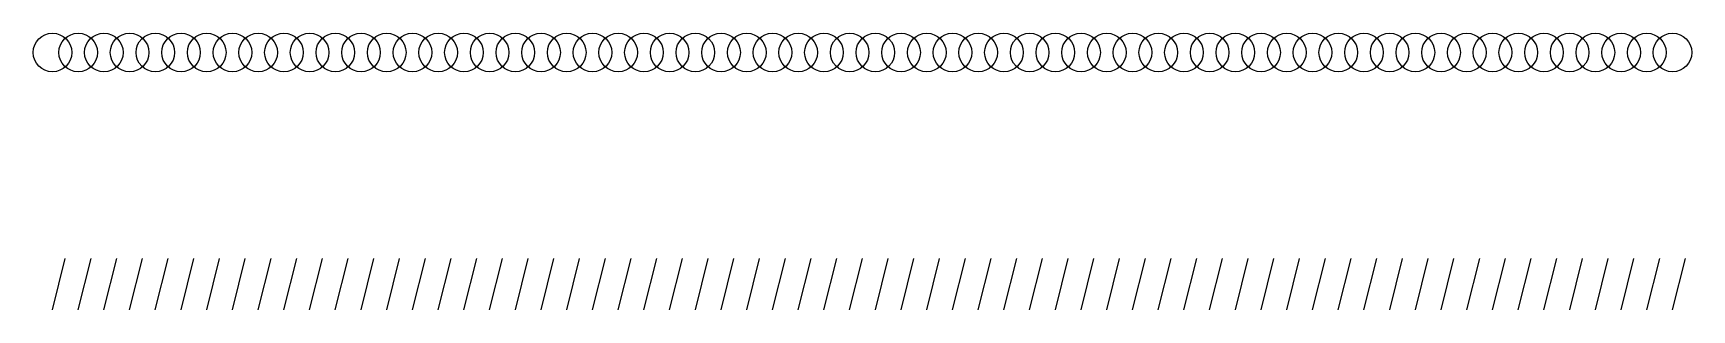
# Model space of a CAD drawing. Extents: x -0.4 to 31.9, y 0 to 5.4.
import ezdxf

# ---------------------------------------------------------------- set-up
doc = ezdxf.new("R2010")
doc.units = 0
doc.layers.add('VIPRS_G13', color=7, linetype='Continuous')

msp = doc.modelspace()

# ---------------------------------------------------------------- linework, layer by layer
at = {"layer": 'VIPRS_G13'}
for p, q in [((0, 0), (0.25, 1)), ((0.5, 0), (0.75, 1)), ((1, 0), (1.25, 1)), ((1.5, 0), (1.75, 1)), ((2, 0), (2.25, 1)), ((2.5, 0), (2.75, 1)), ((3, 0), (3.25, 1)), ((3.5, 0), (3.75, 1)), ((4, 0), (4.25, 1)), ((4.5, 0), (4.75, 1)), ((5, 0), (5.25, 1)), ((5.5, 0), (5.75, 1)), ((6, 0), (6.25, 1)), ((6.5, 0), (6.75, 1)), ((7, 0), (7.25, 1)), ((7.5, 0), (7.75, 1)), ((8, 0), (8.25, 1)), ((8.5, 0), (8.75, 1)), ((9, 0), (9.25, 1)), ((9.5, 0), (9.75, 1)), ((10, 0), (10.25, 1)), ((10.5, 0), (10.75, 1)), ((11, 0), (11.25, 1)), ((11.5, 0), (11.75, 1)), ((12, 0), (12.25, 1)), ((12.5, 0), (12.75, 1)), ((13, 0), (13.25, 1)), ((13.5, 0), (13.75, 1)), ((14, 0), (14.25, 1)), ((14.5, 0), (14.75, 1)), ((15, 0), (15.25, 1)), ((15.5, 0), (15.75, 1)), ((16, 0), (16.25, 1)), ((16.5, 0), (16.75, 1)), ((17, 0), (17.25, 1)), ((17.5, 0), (17.75, 1)), ((18, 0), (18.25, 1)), ((18.5, 0), (18.75, 1)), ((19, 0), (19.25, 1)), ((19.5, 0), (19.75, 1)), ((20, 0), (20.25, 1)), ((20.5, 0), (20.75, 1)), ((21, 0), (21.25, 1)), ((21.5, 0), (21.75, 1)), ((22, 0), (22.25, 1)), ((22.5, 0), (22.75, 1)), ((23, 0), (23.25, 1)), ((23.5, 0), (23.75, 1)), ((24, 0), (24.25, 1)), ((24.5, 0), (24.75, 1)), ((25, 0), (25.25, 1)), ((25.5, 0), (25.75, 1)), ((26, 0), (26.25, 1)), ((26.5, 0), (26.75, 1)), ((27, 0), (27.25, 1)), ((27.5, 0), (27.75, 1)), ((28, 0), (28.25, 1)), ((28.5, 0), (28.75, 1)), ((29, 0), (29.25, 1)), ((29.5, 0), (29.75, 1)), ((30, 0), (30.25, 1)), ((30.5, 0), (30.75, 1)), ((31, 0), (31.25, 1)), ((31.5, 0), (31.75, 1))]:
    msp.add_line(p, q, dxfattribs=at)
for centre in [(0, 5), (0.5, 5), (1, 5), (1.5, 5), (2, 5), (2.5, 5), (3, 5), (3.5, 5), (4, 5), (4.5, 5), (5, 5), (5.5, 5), (6, 5), (6.5, 5), (7, 5), (7.5, 5), (8, 5), (8.5, 5), (9, 5), (9.5, 5), (10, 5), (10.5, 5), (11, 5), (11.5, 5), (12, 5), (12.5, 5), (13, 5), (13.5, 5), (14, 5), (14.5, 5), (15, 5), (15.5, 5), (16, 5), (16.5, 5), (17, 5), (17.5, 5), (18, 5), (18.5, 5), (19, 5), (19.5, 5), (20, 5), (20.5, 5), (21, 5), (21.5, 5), (22, 5), (22.5, 5), (23, 5), (23.5, 5), (24, 5), (24.5, 5), (25, 5), (25.5, 5), (26, 5), (26.5, 5), (27, 5), (27.5, 5), (28, 5), (28.5, 5), (29, 5), (29.5, 5), (30, 5), (30.5, 5), (31, 5), (31.5, 5)]:
    msp.add_circle(centre, 0.375, dxfattribs=at)

doc.saveas('drawing.dxf')
